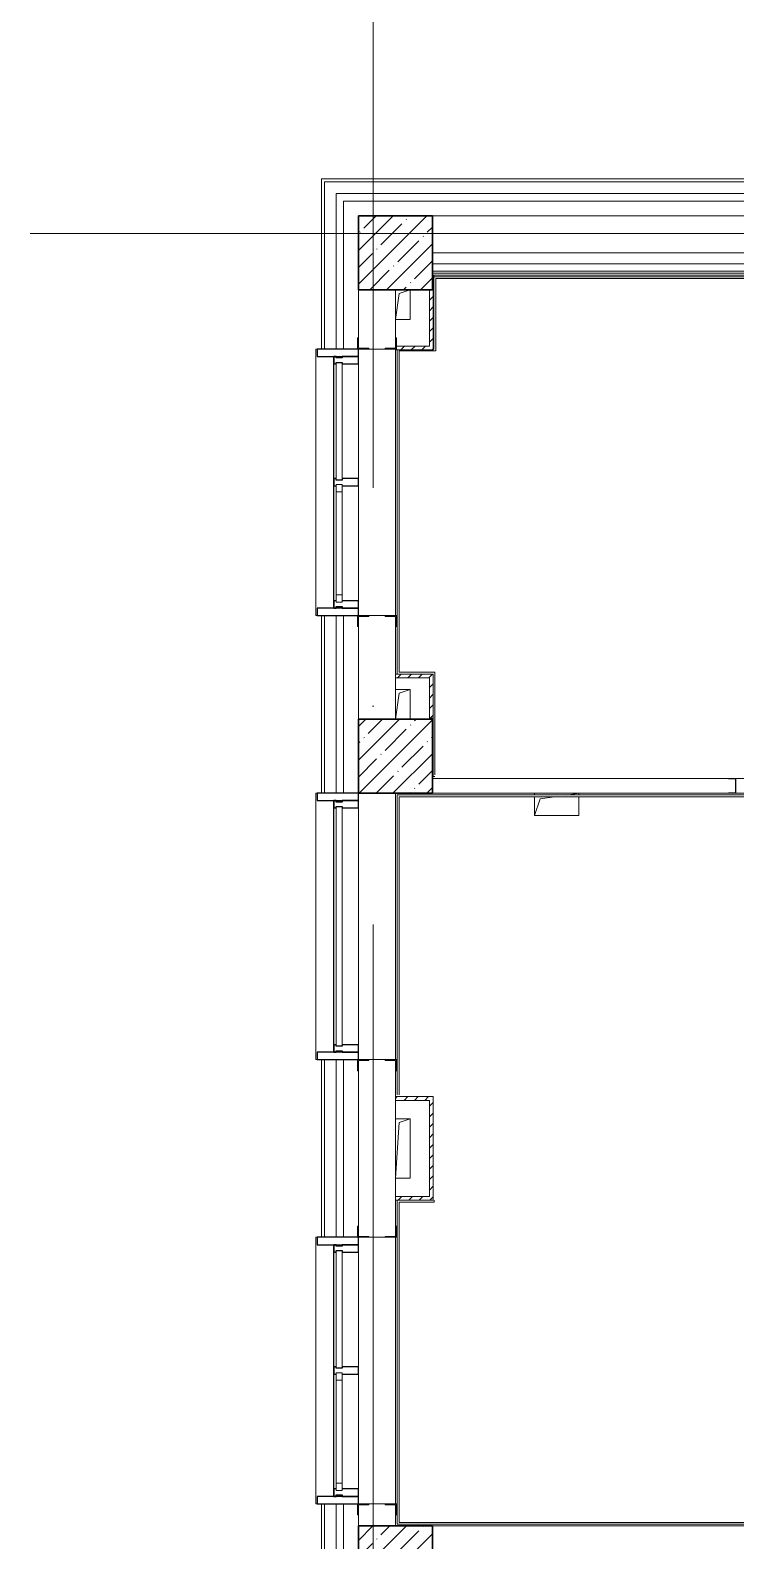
# Model space of a CAD drawing. Header units: millimetres. Extents: x 5993 to 95364, y 94667 to 143522.
# Drawn here: x 41444 to 41832, y 120344 to 121175 of the extents above; entities that cross this region are included whole.
import ezdxf

# ---------------------------------------------------------------- set-up
doc = ezdxf.new("R2010")
doc.units = ezdxf.units.MM
doc.linetypes.add('50_200_ШТРИХ_1Т_ш5_п1_п1_', pattern=[1400, 1000, -200, 0, -200])
doc.linetypes.add('Штрих короткий', pattern=[300, 150, -150])
for name, color, linetype, lineweight in [('0-2', 7, 'Continuous', 9), ('S-GRID-____-OTLN-1', 7, '50_200_ШТРИХ_1Т_ш5_п1_п1_', 9), ('Импосты витража', 7, 'Continuous', 9), ('Импосты витража-1', 7, 'Continuous', 25), ('Каркас_Импост', 7, 'Continuous', 13), ('Каркас_Импост-1', 7, 'Continuous', 9), ('Несущие колонны', 7, 'Continuous', 9), ('Несущие колонны-1', 7, 'Continuous', 35), ('Обобщенные модели', 7, 'Continuous', 9), ('Общие ребра', 7, 'Continuous', 9), ('Окна', 7, 'Continuous', 9), ('Остекление-1', 7, 'Continuous', 9), ('Перекрытия', 7, 'Continuous', 9), ('Перемычка-1', 7, 'Штрих короткий', 9), ('Стены', 7, 'Continuous', 9), ('Стены-1', 7, 'Continuous', 13)]:
    doc.layers.add(name, color=color, linetype=linetype, lineweight=lineweight)
doc.layers.add('Штриховка разреза-6', color=1, linetype='Continuous', lineweight=5, true_color=0xff0000)

# ---------------------------------------------------------------- blocks, each defined once
blk = doc.blocks.new('BSC_Колонна _Прямоугольная - 500х500-V18-АИ2_01_План напольных покрытий и плинтусов 1го этажа _Часть 1_')
at = {"layer": 'Несущие колонны'}
h = blk.add_hatch(dxfattribs=at)
h.set_pattern_fill('FP_25', color=256, style=0, pattern_type=2)
h.set_pattern_definition([(45, (-150, -78400), (-114.04925, 114.04925), []), (45, (-35.95, -78400), (-114.04925, 114.04925), [201.613, -40.323, 3.353, -36.97])])
h.paths.add_polyline_path([(-250, -250), (250, -250), (250, 250), (-250, 250), (-250, 130)], flags=0)
at = {"layer": 'Несущие колонны-1'}
for p, q in [((250, 250), (-250, 250)), ((-250, 250), (-250, -250)), ((250, -250), (250, 250)), ((-250, -250), (250, -250))]:
    blk.add_line(p, q, dxfattribs=at)
blk = doc.blocks.new('BSC_Колонна _Прямоугольная - 500х500-V20-АИ2_01_План напольных покрытий и плинтусов 1го этажа _Часть 1_')
at = {"layer": 'Несущие колонны'}
h = blk.add_hatch(dxfattribs=at)
h.set_pattern_fill('FP_27', color=256, style=0, pattern_type=2)
h.set_pattern_definition([(45, (-150, -87250), (-114.04925, 114.04925), []), (45, (-35.95, -87250), (-114.04925, 114.04925), [201.613, -40.323, 3.353, -36.97])])
h.paths.add_polyline_path([(-250, -250), (250, -250), (250, 250), (-250, 250)], flags=0)
at = {"layer": 'Несущие колонны-1'}
for p, q in [((250, 250), (-250, 250)), ((-250, 250), (-250, -250)), ((250, -250), (250, 250)), ((-250, -250), (250, -250))]:
    blk.add_line(p, q, dxfattribs=at)
blk = doc.blocks.new('BSC_Колонна _Прямоугольная - 500х500-V46-АИ2_01_План напольных покрытий и плинтусов 1го этажа _Часть 1_')
at = {"layer": 'Несущие колонны'}
h = blk.add_hatch(dxfattribs=at)
h.set_pattern_fill('FP_67', color=256, style=0, pattern_type=2)
h.set_pattern_definition([(45, (-150, -83850), (-114.04925, 114.04925), []), (45, (-35.95, -83850), (-114.04925, 114.04925), [201.613, -40.323, 3.353, -36.97])])
h.paths.add_polyline_path([(-250, -250), (250, -250), (250, 250), (-250, 250)], flags=0)
at = {"layer": 'Несущие колонны-1'}
for p, q in [((250, 250), (-250, 250)), ((-250, 250), (-250, -250)), ((250, -250), (250, 250)), ((-250, -250), (250, -250))]:
    blk.add_line(p, q, dxfattribs=at)
blk = doc.blocks.new('Проем_Дверь_Прямоугольный - 1800х2700h_оконные проемы-25805030-АИ2_01_План напольных покрытий и плинтусов 1го этажа _Часть 1_')
at = {"layer": 'Перемычка-1'}
for p, q in [((900, 125), (-900, 125)), ((900, -125), (-900, -125))]:
    blk.add_line(p, q, dxfattribs=at)
blk = doc.blocks.new('PNS_Панель прямоугольная2 - Нр_Стекло - 40мм-26243474-АИ2_01_План напольных покрытий и плинтусов 1го этажа _Часть 1_')
at = {"layer": 'Каркас_Импост'}
for p, q in [((-397.5, 0), (-397.5, 40)), ((-397.5, 40), (-347.5, 40)), ((-347.5, 40), (-347.5, 0)), ((397.5, 40), (347.5, 40)), ((347.5, 40), (347.5, 0)), ((397.5, 0), (397.5, 40)), ((-347.5, 0), (-397.5, 0)), ((347.5, 0), (397.5, 0))]:
    blk.add_line(p, q, dxfattribs=at)
at = {"layer": 'Каркас_Импост-1'}
for p, q in [((-347.5, 40), (347.5, 40)), ((-347.5, 0), (347.5, 0))]:
    blk.add_line(p, q, dxfattribs=at)
blk = doc.blocks.new('Прямоугольный импост - Импост структурный с накладкой - 150мм-25647633-АИ2_01_План напольных покрытий и плинтусов 1го этажа _Часть 1_')
at = {"layer": 'Импосты витража-1'}
for p, q in [((-25, 0), (-25, 17)), ((-25, 17), (25, 17)), ((-15, 0), (-25, 0)), ((-15, -40), (-15, 0)), ((25, 17), (25, 0)), ((-25, -150), (-25, -40)), ((-25, -40), (-15, -40)), ((25, -40), (25, -150)), ((25, -150), (-25, -150))]:
    blk.add_line(p, q, dxfattribs=at)
blk = doc.blocks.new('Прямоугольный импост - Импост структурный с накладкой - 150мм-25647642-АИ2_01_План напольных покрытий и плинтусов 1го этажа _Часть 1_')
at = {"layer": 'Импосты витража'}
for p, q in [((103600, 79475), (103600, 80250)), ((103767, 79475), (103767, 80250))]:
    blk.add_line(p, q, dxfattribs=at)
blk = doc.blocks.new('Прямоугольный импост - Импост структурный с накладкой - 150мм-V165-АИ2_01_План напольных покрытий и плинтусов 1го этажа _Часть 1_')
at = {"layer": 'Импосты витража-1'}
for p, q in [((-25, 0), (-25, 17)), ((-25, 17), (25, 17)), ((25, 0), (15, 0)), ((15, 0), (15, -40)), ((25, 17), (25, 0)), ((-25, -150), (-25, -40)), ((15, -40), (25, -40)), ((25, -40), (25, -150)), ((25, -150), (-25, -150))]:
    blk.add_line(p, q, dxfattribs=at)
blk = doc.blocks.new('PNS_Панель прямоугольная1 - Нр_Стекло - 40мм-25259299-АИ2_01_План напольных покрытий и плинтусов 1го этажа _Часть 1_')
at = {"layer": 'Остекление-1'}
for p, q in [((-387.5, 40), (387.5, 40)), ((-397.5, 0), (397.5, 0)), ((387.5, 0), (-387.5, 0))]:
    blk.add_line(p, q, dxfattribs=at)
blk = doc.blocks.new('Прямоугольный импост - Импост структурный с накладкой - 150мм-25647644-АИ2_01_План напольных покрытий и плинтусов 1го этажа _Часть 1_')
at = {"layer": 'Импосты витража-1'}
for p, q in [((-25, 0), (-25, 17)), ((-25, 17), (25, 17)), ((-15, 0), (-25, 0)), ((-15, -40), (-15, 0)), ((25, 0), (15, 0)), ((15, 0), (15, -40)), ((25, 17), (25, 0)), ((-25, -150), (-25, -40)), ((-25, -40), (-15, -40)), ((15, -40), (25, -40)), ((25, -40), (25, -150)), ((25, -150), (-25, -150))]:
    blk.add_line(p, q, dxfattribs=at)
blk = doc.blocks.new('Прямоугольный импост - Откос НВФ_50х280 мм-25993834-АИ2_01_План напольных покрытий и плинтусов 1го этажа _Часть 1_')
at = {"layer": 'Импосты витража-1'}
for p, q in [((-50, 130), (0, 130)), ((-50, -150), (-50, 130)), ((0, 130), (0, -144)), ((0, -150), (-50, -150))]:
    blk.add_line(p, q, dxfattribs=at)
blk = doc.blocks.new('Прямоугольный импост - Откос НВФ_50х280 мм-25993838-АИ2_01_План напольных покрытий и плинтусов 1го этажа _Часть 1_')
at = {"layer": 'Импосты витража-1'}
for p, q in [((0, 130), (-50, 130)), ((-50, 130), (-50, -150)), ((0, -144), (0, 130)), ((-50, -150), (0, -150))]:
    blk.add_line(p, q, dxfattribs=at)
blk = doc.blocks.new('PNS_Панель прямоугольная1 - Нр_Стекло - 40мм-25293744-АИ2_01_План напольных покрытий и плинтусов 1го этажа _Часть 1_')
at = {"layer": 'Остекление-1'}
for p, q in [((-800, 40), (800, 40)), ((-810, 0), (810, 0)), ((800, 0), (-800, 0))]:
    blk.add_line(p, q, dxfattribs=at)
blk = doc.blocks.new('Прямоугольный импост - Импост структурный с накладкой - 150мм-25651488-АИ2_01_План напольных покрытий и плинтусов 1го этажа _Часть 1_')
at = {"layer": 'Импосты витража'}
for p, q in [((27000, 57000), (28600, 57000)), ((27000, 56833), (28600, 56833))]:
    blk.add_line(p, q, dxfattribs=at)
blk = doc.blocks.new('Прямоугольный импост - Импост структурный с накладкой - 150мм-25651501-АИ2_01_План напольных покрытий и плинтусов 1го этажа _Часть 1_')
at = {"layer": 'Импосты витража-1'}
for p, q in [((-25, 0), (-25, 17)), ((-25, 17), (25, 17)), ((-15, 0), (-25, 0)), ((-15, -40), (-15, 0)), ((25, 0), (15, 0)), ((15, 0), (15, -40)), ((25, 17), (25, 0)), ((-25, -150), (-25, -40)), ((-25, -40), (-15, -40)), ((15, -40), (25, -40)), ((25, -40), (25, -150)), ((25, -150), (-25, -150))]:
    blk.add_line(p, q, dxfattribs=at)
blk = doc.blocks.new('Прямоугольный импост - Откос НВФ_50х280 мм-25995271-АИ2_01_План напольных покрытий и плинтусов 1го этажа _Часть 1_')
at = {"layer": 'Импосты витража-1'}
for p, q in [((-50, 130), (0, 130)), ((-50, -150), (-50, 130)), ((0, 130), (0, -144)), ((0, -150), (-50, -150))]:
    blk.add_line(p, q, dxfattribs=at)
blk = doc.blocks.new('Прямоугольный импост - Откос НВФ_50х280 мм-V174-АИ2_01_План напольных покрытий и плинтусов 1го этажа _Часть 1_')
at = {"layer": 'Импосты витража-1'}
for p, q in [((0, 130), (-50, 130)), ((-50, 130), (-50, -150)), ((0, -150), (0, 130)), ((-50, -150), (0, -150))]:
    blk.add_line(p, q, dxfattribs=at)
blk = doc.blocks.new('Фахверк_СКБ_Уголок - 250_2700-27497298-АИ2_01_План напольных покрытий и плинтусов 1го этажа _Часть 1_')
at = {"layer": 'Обобщенные модели'}
for p, q in [((200, 181), (125, 181)), ((125, 181), (125, 106)), ((125, 106), (131, 106)), ((131, 106), (131, 175)), ((131, 175), (200, 175)), ((200, 175), (200, 181)), ((131, -6), (125, -6)), ((125, -6), (125, -81)), ((125, -81), (200, -81)), ((131, -75), (131, -6)), ((200, -75), (131, -75)), ((200, -81), (200, -75))]:
    blk.add_line(p, q, dxfattribs=at)
blk = doc.blocks.new('Фахверк_СКБ_Уголок - 250_2700_1-27501432-АИ2_01_План напольных покрытий и плинтусов 1го этажа _Часть 1_')
at = {"layer": 'Обобщенные модели'}
for p, q in [((200, 181), (125, 181)), ((125, 181), (125, 106)), ((125, 106), (131, 106)), ((131, 106), (131, 175)), ((131, 175), (200, 175)), ((200, 175), (200, 181)), ((131, -6), (125, -6)), ((125, -6), (125, -81)), ((125, -81), (200, -81)), ((131, -75), (131, -6)), ((200, -75), (131, -75)), ((200, -81), (200, -75))]:
    blk.add_line(p, q, dxfattribs=at)
blk = doc.blocks.new('154_Фахверк_СКБ_Швеллер - Тип_100_4010-27736299-АИ2_01_План напольных покрытий и плинтусов 1го этажа _Часть 1_')
at = {"layer": 'Обобщенные модели'}
for p, q in [((175, 50), (125, 50)), ((125, 50), (125, -50)), ((128, 47), (175, 47)), ((128, -47), (128, 47)), ((175, 47), (175, 50)), ((125, -50), (175, -50)), ((175, -47), (128, -47)), ((175, -50), (175, -47))]:
    blk.add_line(p, q, dxfattribs=at)
blk = doc.blocks.new('AR_Отверстие прямоугольное _в плите_ - AR_Отверстие прямоугольное _в плите_-30459777-АИ2_01_План напольных покрытий и плинтусов 1го этажа _Часть 1_')
at = {"layer": 'Обобщенные модели'}
for p, q in [((150, 75), (-150, 75)), ((-150, 75), (-150, 63)), ((-150, 51), (-150, -75)), ((-150, -75), (-113, 37)), ((-113, 37), (-16, 51)), ((68, 63), (150, 75)), ((150, 63), (150, 75)), ((150, -75), (150, 51)), ((-150, -75), (150, -75))]:
    blk.add_line(p, q, dxfattribs=at)
blk = doc.blocks.new('AR_Отверстие прямоугольное _в плите_ - AR_Отверстие прямоугольное _в плите_-V248-АИ2_01_План напольных покрытий и плинтусов 1го этажа _Часть 1_')
at = {"layer": 'Обобщенные модели'}
for p, q in [((-50, -100), (-25, 75)), ((-25, 75), (50, 100)), ((50, -100), (50, 100)), ((-50, -100), (50, -100))]:
    blk.add_line(p, q, dxfattribs=at)
blk = doc.blocks.new('AR_Отверстие прямоугольное _в плите_ - AR_Отверстие прямоугольное _в плите_-30512140-АИ2_01_План напольных покрытий и плинтусов 1го этажа _Часть 1_')
at = {"layer": 'Обобщенные модели'}
for p, q in [((50, 200), (-50, 200)), ((-50, -200), (-25, 175)), ((-25, 175), (50, 200)), ((50, -200), (50, 200)), ((-50, -200), (50, -200))]:
    blk.add_line(p, q, dxfattribs=at)
blk = doc.blocks.new('AR_Отверстие прямоугольное _в плите_ - AR_Отверстие прямоугольное _в плите_-V276-АИ2_01_План напольных покрытий и плинтусов 1го этажа _Часть 1_')
at = {"layer": 'Обобщенные модели'}
for p, q in [((50, 100), (-50, 100)), ((-50, -100), (-25, 75)), ((-25, 75), (50, 100)), ((50, -100), (50, 100))]:
    blk.add_line(p, q, dxfattribs=at)
blk = doc.blocks.new('Отлив_СКБ - Отлив витража_120_НВФ-31885689-АИ2_01_План напольных покрытий и плинтусов 1го этажа _Часть 1_')
at = {"layer": 'Окна'}
for p, q in [((0, 113), (0, 120)), ((1800, 120), (0, 120)), ((1800, 120), (1800, 113)), ((50, 2), (1750, 2))]:
    blk.add_line(p, q, dxfattribs=at)

msp = doc.modelspace()

# ---------------------------------------------------------------- linework, layer by layer
at = {"layer": 'S-GRID-____-OTLN-1', "color": 251, "ltscale": 0.6, "true_color": 0x636466}
for p, q in [((41632.66, 118402.62), (41632.66, 121495.1)), ((50293.31, 121062.84), (41443.97, 121062.84))]:
    msp.add_line(p, q, dxfattribs=at)
at = {"layer": 'Общие ребра'}
for p, q in [((41605.81, 121091.2), (41605.81, 120999.22)), ((41605.81, 120999.22), (41605.81, 121091.2)), ((41624.53, 121091.2), (41612.32, 121091.2)), ((41612.32, 120999.22), (41612.32, 121084.69)), ((41612.32, 121084.69), (41616.39, 121084.69)), ((41616.39, 121084.69), (41624.53, 121084.69)), ((41624.53, 121091.2), (42275.69, 121091.2)), ((42275.69, 121091.2), (41624.53, 121091.2)), ((41624.53, 121084.69), (42275.69, 121084.69)), ((41616.39, 120999.22), (41616.39, 121080.62)), ((41616.39, 121080.62), (41624.53, 121080.62)), ((41624.53, 121080.62), (42275.69, 121080.62)), ((42003.02, 121041.96), (41665.23, 121041.96)), ((42003.02, 121040.94), (41665.23, 121040.94)), ((41624.53, 121031.78), (41624.53, 121005.33)), ((41624.53, 121005.33), (41624.53, 121031.78)), ((41605.81, 120852.71), (41605.81, 120755.04)), ((41605.81, 120755.04), (41605.81, 120852.71)), ((41612.32, 120755.04), (41612.32, 120852.71)), ((41616.39, 120755.04), (41616.39, 120852.71)), ((41624.53, 120846.61), (41624.53, 120795.73)), ((41624.53, 120795.73), (41624.53, 120846.61)), ((41605.81, 120608.52), (41605.81, 120510.85)), ((41605.81, 120510.85), (41605.81, 120608.52)), ((41612.32, 120510.85), (41612.32, 120608.52)), ((41616.39, 120510.85), (41616.39, 120608.52)), ((41624.53, 120602.42), (41624.53, 120516.95)), ((41624.53, 120516.95), (41624.53, 120602.42)), ((41605.81, 120364.34), (41605.81, 120266.66)), ((41605.81, 120266.66), (41605.81, 120364.34)), ((41612.32, 120266.66), (41612.32, 120364.34)), ((41616.39, 120266.66), (41616.39, 120364.34)), ((41624.53, 120358.23), (41624.53, 120352.13)), ((41624.53, 120352.13), (41624.53, 120358.23))]:
    msp.add_line(p, q, dxfattribs=at)
at = {"layer": 'Перекрытия'}
for p, q in [((41666.04, 121039.92), (41666.04, 121038.94)), ((41665.23, 120796.22), (41665.23, 120795.73))]:
    msp.add_line(p, q, dxfattribs=at)
at = {"layer": 'Стены'}
for p, q in [((41666.04, 120999.22), (41666.04, 121038.94)), ((41666.04, 121038.94), (42002.04, 121038.94)), ((41667.02, 121037.97), (41667.02, 120998.25)), ((42001.07, 121037.97), (41667.02, 121037.97)), ((41644.88, 120998.82), (41644.88, 120852.71)), ((41645.86, 120820.56), (41645.86, 120998.82)), ((41646.83, 120998.25), (41646.83, 120821.54)), ((41667.02, 120998.25), (41646.83, 120998.25)), ((41665.64, 120999.22), (41666.04, 120999.22)), ((41646.83, 120821.54), (41666.61, 120821.54)), ((41666.61, 120821.54), (41666.61, 120765.13)), ((41665.64, 120764.15), (41665.64, 120796.22)), ((41665.64, 120764.15), (41666.61, 120764.15)), ((41644.88, 120755.04), (41644.88, 120608.52)), ((41645.86, 120589.15), (41645.86, 120754.06)), ((41645.86, 120754.06), (42002.04, 120754.06)), ((41646.83, 120753.08), (41646.83, 120589.15)), ((42001.07, 120753.08), (41646.83, 120753.08)), ((41645.86, 120353.11), (41645.86, 120531.2)), ((41646.83, 120530.22), (41646.83, 120354.08)), ((41666.21, 120530.22), (41646.83, 120530.22)), ((41666.21, 120530.22), (41666.21, 120531.2)), ((41644.88, 120510.85), (41644.88, 120364.34)), ((41884.02, 120353.11), (41645.86, 120353.11)), ((41646.83, 120354.08), (41883.04, 120354.08))]:
    msp.add_line(p, q, dxfattribs=at)
at = {"layer": 'Стены-1'}
for p, q in [((41604.18, 121092.83), (41604.18, 120999.22)), ((41605.81, 121092.83), (41604.18, 121092.83)), ((42275.69, 121092.83), (41605.81, 121092.83)), ((41605.81, 121091.2), (41624.53, 121091.2)), ((41612.32, 121091.2), (41605.81, 121091.2)), ((42011.16, 121072.48), (41665.23, 121072.48)), ((41665.23, 121072.48), (42275.69, 121072.48)), ((41665.23, 121052.13), (42011.16, 121052.13)), ((42003.02, 121046.03), (41665.23, 121046.03)), ((41665.23, 121039.92), (42003.02, 121039.92)), ((41644.88, 121005.33), (41644.88, 121031.78)), ((41663.6, 121031.78), (41663.6, 121000.85)), ((41665.64, 121031.78), (41665.23, 121031.78)), ((41665.64, 120998.82), (41665.64, 121031.78)), ((41663.6, 121000.85), (41645.37, 121000.85)), ((41604.18, 120999.22), (41605.81, 120999.22)), ((41605.81, 120999.22), (41624.04, 120999.22)), ((41630.15, 120999.22), (41639.26, 120999.22)), ((41644.88, 120999.22), (41644.88, 120998.82)), ((41644.88, 120998.82), (41665.64, 120998.82)), ((41604.18, 120852.71), (41604.18, 120755.04)), ((41605.81, 120852.71), (41604.18, 120852.71)), ((41624.04, 120852.71), (41605.81, 120852.71)), ((41639.26, 120852.71), (41630.15, 120852.71)), ((41644.88, 120795.73), (41644.88, 120846.61)), ((41665.64, 120820.56), (41644.88, 120820.56)), ((41644.88, 120820.56), (41644.88, 120818.53)), ((41644.88, 120818.53), (41663.6, 120818.53)), ((41663.6, 120818.53), (41663.6, 120796.22)), ((41665.64, 120796.22), (41665.64, 120820.56)), ((41663.6, 120796.22), (41665.64, 120796.22)), ((41828.02, 120763.18), (41665.23, 120763.18)), ((42003.02, 120763.18), (41832.09, 120763.18)), ((41604.18, 120755.04), (41605.81, 120755.04)), ((41605.81, 120755.04), (41624.53, 120755.04)), ((41665.23, 120755.04), (41828.02, 120755.04)), ((41832.09, 120755.04), (42003.02, 120755.04)), ((41604.18, 120608.52), (41604.18, 120510.85)), ((41605.81, 120608.52), (41604.18, 120608.52)), ((41624.04, 120608.52), (41605.81, 120608.52)), ((41639.26, 120608.52), (41630.15, 120608.52)), ((41644.88, 120516.95), (41644.88, 120602.42)), ((41665.64, 120588.18), (41644.88, 120588.18)), ((41644.88, 120588.18), (41644.88, 120586.14)), ((41644.88, 120586.14), (41663.6, 120586.14)), ((41663.6, 120586.14), (41663.6, 120533.23)), ((41665.64, 120531.2), (41665.64, 120588.18)), ((41663.6, 120533.23), (41644.88, 120533.23)), ((41644.88, 120533.23), (41644.88, 120531.2)), ((41644.88, 120531.2), (41665.64, 120531.2)), ((41604.18, 120510.85), (41605.81, 120510.85)), ((41605.81, 120510.85), (41624.04, 120510.85)), ((41630.15, 120510.85), (41639.26, 120510.85)), ((41604.18, 120364.34), (41604.18, 120266.66)), ((41605.81, 120364.34), (41604.18, 120364.34)), ((41624.04, 120364.34), (41605.81, 120364.34)), ((41639.26, 120364.34), (41630.15, 120364.34)), ((41644.88, 120352.13), (41644.88, 120358.23)), ((42235, 120352.13), (41665.23, 120352.13))]:
    msp.add_line(p, q, dxfattribs=at)
at = {"layer": 'Штриховка разреза-6'}
for p, q in [((41663.6, 121026.07), (41665.64, 121028.11)), ((41663.6, 121020.32), (41665.64, 121022.35)), ((41663.6, 121014.56), (41665.64, 121016.6)), ((41663.6, 121008.81), (41665.64, 121010.84)), ((41647.85, 120998.82), (41649.89, 121000.85)), ((41653.61, 120998.82), (41655.65, 121000.85)), ((41659.37, 120998.82), (41661.4, 121000.85)), ((41663.6, 121003.05), (41665.64, 121005.09)), ((41665.12, 120998.82), (41665.64, 120999.33)), ((41645.99, 120818.53), (41648.02, 120820.56)), ((41651.74, 120818.53), (41653.78, 120820.56)), ((41657.5, 120818.53), (41659.53, 120820.56)), ((41663.25, 120818.53), (41665.29, 120820.56)), ((41663.6, 120813.12), (41665.64, 120815.15)), ((41663.6, 120807.36), (41665.64, 120809.4)), ((41663.6, 120801.61), (41665.64, 120803.64)), ((41663.97, 120796.22), (41665.64, 120797.89)), ((41644.88, 120587.2), (41645.86, 120588.18)), ((41649.58, 120586.14), (41651.61, 120588.18)), ((41655.33, 120586.14), (41657.37, 120588.18)), ((41661.09, 120586.14), (41663.12, 120588.18)), ((41663.6, 120582.9), (41665.64, 120584.93)), ((41663.6, 120577.14), (41665.64, 120579.18)), ((41663.6, 120571.39), (41665.64, 120573.42)), ((41663.6, 120565.63), (41665.64, 120567.67)), ((41663.6, 120559.88), (41665.64, 120561.91)), ((41663.6, 120554.12), (41665.64, 120556.15)), ((41663.6, 120548.36), (41665.64, 120550.4)), ((41663.6, 120542.61), (41665.64, 120544.64)), ((41663.6, 120536.85), (41665.64, 120538.89)), ((41646.44, 120531.2), (41648.47, 120533.23)), ((41652.19, 120531.2), (41654.23, 120533.23)), ((41657.95, 120531.2), (41659.98, 120533.23)), ((41663.7, 120531.2), (41665.64, 120533.13))]:
    msp.add_line(p, q, dxfattribs=at)

# ---------------------------------------------------------------- block references
at = {"layer": '0-2', "xscale": 0.08139549610658335, "yscale": 0.08139549610658335, "zscale": 0.08139549610658335}
for name, p in [('BSC_Колонна _Прямоугольная - 500х500-V20-АИ2_01_План напольных покрытий и плинтусов 1го этажа _Часть 1_', (41644.88, 121052.13)), ('AR_Отверстие прямоугольное _в плите_ - AR_Отверстие прямоугольное _в плите_-V248-АИ2_01_План напольных покрытий и плинтусов 1го этажа _Часть 1_', (41648.95, 121023.64)), ('AR_Отверстие прямоугольное _в плите_ - AR_Отверстие прямоугольное _в плите_-V276-АИ2_01_План напольных покрытий и плинтусов 1го этажа _Часть 1_', (41648.95, 120803.87)), ('BSC_Колонна _Прямоугольная - 500х500-V46-АИ2_01_План напольных покрытий и плинтусов 1го этажа _Часть 1_', (41644.88, 120775.39)), ('AR_Отверстие прямоугольное _в плите_ - AR_Отверстие прямоугольное _в плите_-30459777-АИ2_01_План напольных покрытий и плинтусов 1го этажа _Часть 1_', (41733.6, 120748.9)), ('AR_Отверстие прямоугольное _в плите_ - AR_Отверстие прямоугольное _в плите_-30512140-АИ2_01_План напольных покрытий и плинтусов 1го этажа _Часть 1_', (41648.95, 120559.69)), ('BSC_Колонна _Прямоугольная - 500х500-V18-АИ2_01_План напольных покрытий и плинтусов 1го этажа _Часть 1_', (41644.88, 120331.78))]:
    msp.add_blockref(name, p, dxfattribs=at)
for name, p, rotation in [('Фахверк_СКБ_Уголок - 250_2700-27497298-АИ2_01_План напольных покрытий и плинтусов 1го этажа _Часть 1_', (41638.78, 120989.05), 89.99999999999991), ('Отлив_СКБ - Отлив витража_120_НВФ-31885689-АИ2_01_План напольных покрытий и плинтусов 1го этажа _Часть 1_', (41610.94, 120852.71), 90), ('Прямоугольный импост - Откос НВФ_50х280 мм-25993838-АИ2_01_План напольных покрытий и плинтусов 1го этажа _Часть 1_', (41612.32, 120999.22), 89.99999999999773), ('Проем_Дверь_Прямоугольный - 1800х2700h_оконные проемы-25805030-АИ2_01_План напольных покрытий и плинтусов 1го этажа _Часть 1_', (41634.71, 120925.97), 269.9999999999999), ('Прямоугольный импост - Импост структурный с накладкой - 150мм-25647642-АИ2_01_План напольных покрытий и плинтусов 1го этажа _Часть 1_', (50057.1, 127459.99), 180), ('PNS_Панель прямоугольная1 - Нр_Стекло - 40мм-25259299-АИ2_01_План напольных покрытий и плинтусов 1го этажа _Часть 1_', (41612.32, 120959.54), 269.9999999999977), ('Прямоугольный импост - Импост структурный с накладкой - 150мм-25647642-АИ2_01_План напольных покрытий и плинтусов 1го этажа _Часть 1_', (50057.1, 127392.84), 180), ('PNS_Панель прямоугольная2 - Нр_Стекло - 40мм-26243474-АИ2_01_План напольных покрытий и плинтусов 1го этажа _Часть 1_', (41612.32, 120892.39), 269.9999999999977), ('Фахверк_СКБ_Уголок - 250_2700-27497298-АИ2_01_План напольных покрытий и плинтусов 1го этажа _Часть 1_', (41630.64, 120862.89), 269.9999999999999), ('154_Фахверк_СКБ_Швеллер - Тип_100_4010-27736299-АИ2_01_План напольных покрытий и плинтусов 1го этажа _Часть 1_', (41842.26, 120759.11), 180), ('Отлив_СКБ - Отлив витража_120_НВФ-31885689-АИ2_01_План напольных покрытий и плинтусов 1го этажа _Часть 1_', (41610.94, 120608.52), 90), ('Прямоугольный импост - Откос НВФ_50х280 мм-V174-АИ2_01_План напольных покрытий и плинтусов 1го этажа _Часть 1_', (41612.32, 120755.04), 89.99999999999847), ('Проем_Дверь_Прямоугольный - 1800х2700h_оконные проемы-25805030-АИ2_01_План напольных покрытий и плинтусов 1го этажа _Часть 1_', (41634.71, 120681.78), 269.9999999999999), ('Прямоугольный импост - Импост структурный с накладкой - 150мм-25651488-АИ2_01_План напольных покрытий и плинтусов 1го этажа _Часть 1_', (36984.99, 122944.58), 269.9999999999994), ('PNS_Панель прямоугольная1 - Нр_Стекло - 40мм-25293744-АИ2_01_План напольных покрытий и плинтусов 1го этажа _Часть 1_', (41612.32, 120681.78), 269.9999999999985), ('Фахверк_СКБ_Уголок - 250_2700-27497298-АИ2_01_План напольных покрытий и плинтусов 1го этажа _Часть 1_', (41630.64, 120618.7), 269.9999999999999), ('Отлив_СКБ - Отлив витража_120_НВФ-31885689-АИ2_01_План напольных покрытий и плинтусов 1го этажа _Часть 1_', (41610.94, 120364.34), 90), ('Прямоугольный импост - Откос НВФ_50х280 мм-25993838-АИ2_01_План напольных покрытий и плинтусов 1го этажа _Часть 1_', (41612.32, 120510.85), 89.99999999999773), ('Фахверк_СКБ_Уголок - 250_2700-27497298-АИ2_01_План напольных покрытий и плинтусов 1го этажа _Часть 1_', (41638.78, 120500.68), 89.99999999999991), ('Проем_Дверь_Прямоугольный - 1800х2700h_оконные проемы-25805030-АИ2_01_План напольных покрытий и плинтусов 1го этажа _Часть 1_', (41634.71, 120437.59), 269.9999999999999), ('Прямоугольный импост - Импост структурный с накладкой - 150мм-25647642-АИ2_01_План напольных покрытий и плинтусов 1го этажа _Часть 1_', (50057.1, 126971.62), 180), ('PNS_Панель прямоугольная1 - Нр_Стекло - 40мм-25259299-АИ2_01_План напольных покрытий и плинтусов 1го этажа _Часть 1_', (41612.32, 120471.17), 269.9999999999977), ('PNS_Панель прямоугольная2 - Нр_Стекло - 40мм-26243474-АИ2_01_План напольных покрытий и плинтусов 1го этажа _Часть 1_', (41612.32, 120404.02), 269.9999999999977), ('Прямоугольный импост - Импост структурный с накладкой - 150мм-25647642-АИ2_01_План напольных покрытий и плинтусов 1го этажа _Часть 1_', (50057.1, 126904.47), 180), ('Фахверк_СКБ_Уголок - 250_2700_1-27501432-АИ2_01_План напольных покрытий и плинтусов 1го этажа _Часть 1_', (41630.64, 120374.51), 269.9999999999999)]:
    msp.add_blockref(name, p, dxfattribs=dict(at, rotation=rotation))
at = {"layer": '0-2', "extrusion": (0, 0, -1), "xscale": 0.08139549610658335, "yscale": 0.08139549610658335, "zscale": 0.08139549610658335}
for name, p, rotation in [('Прямоугольный импост - Импост структурный с накладкой - 150мм-25647644-АИ2_01_План напольных покрытий и плинтусов 1го этажа _Часть 1_', (-41612.32, 120993.12), 270.0000000000023), ('Прямоугольный импост - Импост структурный с накладкой - 150мм-25647633-АИ2_01_План напольных покрытий и плинтусов 1го этажа _Часть 1_', (-41612.32, 120925.97), 270.0000000000023), ('Прямоугольный импост - Импост структурный с накладкой - 150мм-V165-АИ2_01_План напольных покрытий и плинтусов 1го этажа _Часть 1_', (-41612.32, 120858.82), 270.0000000000023), ('Прямоугольный импост - Откос НВФ_50х280 мм-25993834-АИ2_01_План напольных покрытий и плинтусов 1го этажа _Часть 1_', (-41612.32, 120852.71), 270.0000000000023), ('Прямоугольный импост - Импост структурный с накладкой - 150мм-25651501-АИ2_01_План напольных покрытий и плинтусов 1го этажа _Часть 1_', (-41612.32, 120748.93), 270.0000000000015), ('Прямоугольный импост - Откос НВФ_50х280 мм-25995271-АИ2_01_План напольных покрытий и плинтусов 1го этажа _Часть 1_', (-41612.32, 120608.52), 270.0000000000015), ('Прямоугольный импост - Импост структурный с накладкой - 150мм-25651501-АИ2_01_План напольных покрытий и плинтусов 1го этажа _Часть 1_', (-41612.32, 120614.63), 270.0000000000015), ('Прямоугольный импост - Импост структурный с накладкой - 150мм-25647644-АИ2_01_План напольных покрытий и плинтусов 1го этажа _Часть 1_', (-41612.32, 120504.75), 270.0000000000023), ('Прямоугольный импост - Импост структурный с накладкой - 150мм-25647633-АИ2_01_План напольных покрытий и плинтусов 1го этажа _Часть 1_', (-41612.32, 120437.59), 270.0000000000023), ('Прямоугольный импост - Импост структурный с накладкой - 150мм-V165-АИ2_01_План напольных покрытий и плинтусов 1го этажа _Часть 1_', (-41612.32, 120370.44), 270.0000000000023), ('Прямоугольный импост - Откос НВФ_50х280 мм-25993834-АИ2_01_План напольных покрытий и плинтусов 1го этажа _Часть 1_', (-41612.32, 120364.34), 270.0000000000023)]:
    msp.add_blockref(name, p, dxfattribs=dict(at, rotation=rotation))

doc.saveas('drawing.dxf')
